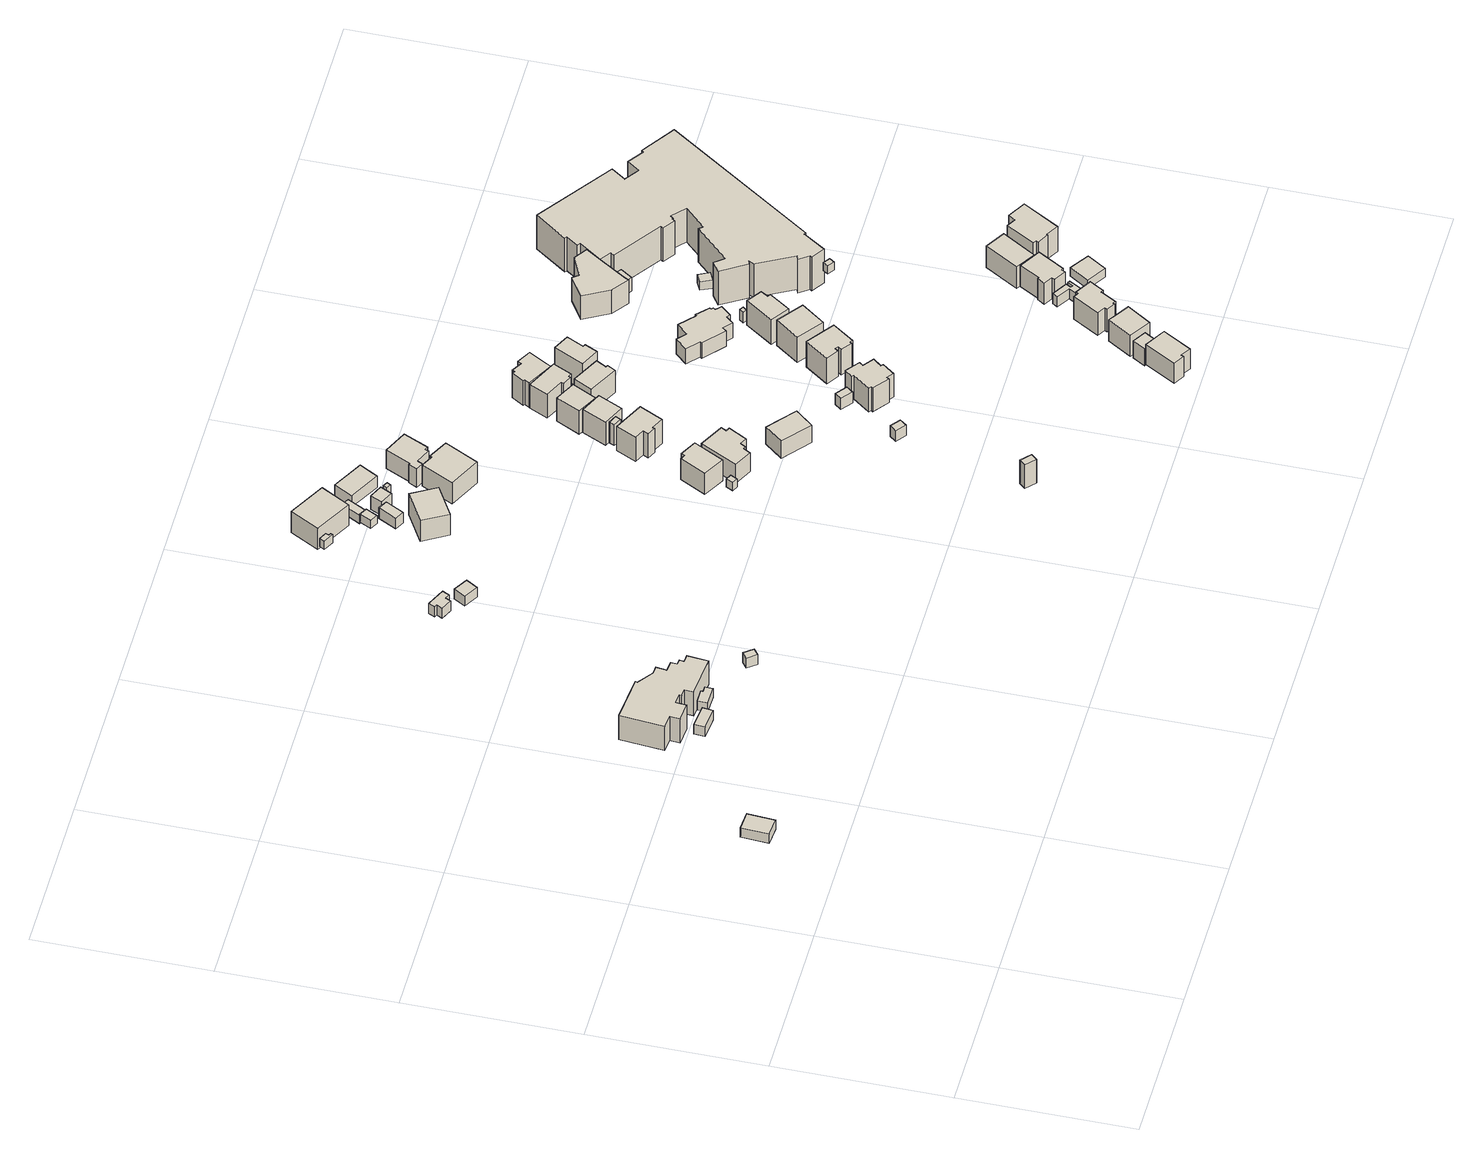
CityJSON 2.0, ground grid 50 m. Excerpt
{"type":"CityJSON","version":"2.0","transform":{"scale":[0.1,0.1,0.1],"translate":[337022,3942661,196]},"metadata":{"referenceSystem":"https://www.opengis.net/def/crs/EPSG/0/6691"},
"CityObjects":{
"building1":{"type":"Building","attributes":{"measuredHeight":17,"BuildingIDAttribute.prefecture":"14","BuildingIDAttribute.city":"14151","BuildingDetailAttribute.surveyYear":2015},"geometry":[{"type":"Solid","lod":"1","boundaries":[[[[0,1,2,3]],[[2,4,5,3]],[[1,6,4,2]],[[0,7,6,1]],[[3,5,7,0]],[[4,6,7,5]]]]}]},
"building2":{"type":"Building","attributes":{"measuredHeight":3.8,"BuildingIDAttribute.prefecture":"14","BuildingIDAttribute.city":"14151","BuildingDetailAttribute.surveyYear":2015},"geometry":[{"type":"Solid","lod":"1","boundaries":[[[[8,9,10,11]],[[10,12,13,11]],[[9,14,12,10]],[[8,15,14,9]],[[11,13,15,8]],[[12,14,15,13]]]]}]},
"building3":{"type":"Building","attributes":{"measuredHeight":3.9,"BuildingIDAttribute.prefecture":"14","BuildingIDAttribute.city":"14151","BuildingDetailAttribute.surveyYear":2015},"geometry":[{"type":"Solid","lod":"1","boundaries":[[[[16,17,18,19,20,21]],[[20,22,23,21]],[[19,24,22,20]],[[18,25,24,19]],[[17,26,25,18]],[[16,27,26,17]],[[21,23,27,16]],[[22,24,25,26,27,23]]]]}]},
"building4":{"type":"Building","attributes":{"usage":"422","measuredHeight":10.3,"storeysAboveGround":1,"BuildingIDAttribute.prefecture":"14","BuildingIDAttribute.city":"14151","BuildingDetailAttribute.totalFloorArea":180.31,"BuildingDetailAttribute.buildingFootprintArea":180.31,"BuildingDetailAttribute.buildingStructureType":"601","BuildingDetailAttribute.buildingStructureOrgType":"1","BuildingDetailAttribute.orgUsage":"138","BuildingDetailAttribute.surveyYear":2015},"geometry":[{"type":"Solid","lod":"1","boundaries":[[[[28,29,30,31,32,33,34,35,36,37,38,39,40,41,42,43,44,45,46,47,48]],[[47,49,50,48]],[[46,51,49,47]],[[45,52,51,46]],[[44,53,52,45]],[[43,54,53,44]],[[42,55,54,43]],[[41,56,55,42]],[[40,57,56,41]],[[39,58,57,40]],[[38,59,58,39]],[[37,60,59,38]],[[36,61,60,37]],[[35,62,61,36]],[[34,63,62,35]],[[33,64,63,34]],[[32,65,64,33]],[[31,66,65,32]],[[30,67,66,31]],[[29,68,67,30]],[[28,69,68,29]],[[48,50,69,28]],[[49,51,52,53,54,55,56,57,58,59,60,61,62,63,64,65,66,67,68,69,50]]]]}]},
"building5":{"type":"Building","attributes":{"measuredHeight":4.5,"BuildingIDAttribute.prefecture":"14","BuildingIDAttribute.city":"14151","BuildingDetailAttribute.surveyYear":2015},"geometry":[{"type":"Solid","lod":"1","boundaries":[[[[70,71,72,73]],[[72,74,75,73]],[[71,76,74,72]],[[70,77,76,71]],[[73,75,77,70]],[[74,76,77,75]]]]}]},
"building6":{"type":"Building","attributes":{"measuredHeight":4,"BuildingIDAttribute.prefecture":"14","BuildingIDAttribute.city":"14151","BuildingDetailAttribute.surveyYear":2015},"geometry":[{"type":"Solid","lod":"1","boundaries":[[[[78,79,80,81,82,83,84,85]],[[84,86,87,85]],[[83,88,86,84]],[[82,89,88,83]],[[81,90,89,82]],[[80,91,90,81]],[[79,92,91,80]],[[78,93,92,79]],[[85,87,93,78]],[[86,88,89,90,91,92,93,87]]]]}]},
"building7":{"type":"Building","attributes":{"measuredHeight":4.1,"BuildingIDAttribute.prefecture":"14","BuildingIDAttribute.city":"14151","BuildingDetailAttribute.surveyYear":2015},"geometry":[{"type":"Solid","lod":"1","boundaries":[[[[94,95,96,97]],[[96,98,99,97]],[[95,100,98,96]],[[94,101,100,95]],[[97,99,101,94]],[[98,100,101,99]]]]}]},
"building8":{"type":"Building","attributes":{"BuildingIDAttribute.prefecture":"14","BuildingIDAttribute.city":"14151","BuildingDetailAttribute.surveyYear":2015},"geometry":[{"type":"Solid","lod":"1","boundaries":[[[[102,103,104,105,106,107]],[[106,108,109,107]],[[105,110,108,106]],[[104,111,110,105]],[[103,112,111,104]],[[102,113,112,103]],[[107,109,113,102]],[[108,110,111,112,113,109]]]]}]},
"building9":{"type":"Building","attributes":{"measuredHeight":9.5,"BuildingIDAttribute.prefecture":"14","BuildingIDAttribute.city":"14151","BuildingDetailAttribute.surveyYear":2015},"geometry":[{"type":"Solid","lod":"1","boundaries":[[[[114,115,116,117]],[[116,118,119,117]],[[115,120,118,116]],[[114,121,120,115]],[[117,119,121,114]],[[118,120,121,119]]]]}]},
"building10":{"type":"Building","attributes":{"usage":"411","measuredHeight":8.6,"storeysAboveGround":2,"BuildingIDAttribute.prefecture":"14","BuildingIDAttribute.city":"14151","BuildingDetailAttribute.totalFloorArea":141.99,"BuildingDetailAttribute.buildingFootprintArea":71,"BuildingDetailAttribute.buildingStructureType":"601","BuildingDetailAttribute.buildingStructureOrgType":"1","BuildingDetailAttribute.orgUsage":"10","BuildingDetailAttribute.surveyYear":2015},"geometry":[{"type":"Solid","lod":"1","boundaries":[[[[122,123,124,125]],[[124,126,127,125]],[[123,128,126,124]],[[122,129,128,123]],[[125,127,129,122]],[[126,128,129,127]]]]}]},
"building11":{"type":"Building","attributes":{"BuildingIDAttribute.prefecture":"14","BuildingIDAttribute.city":"14151","BuildingDetailAttribute.surveyYear":2015},"geometry":[{"type":"Solid","lod":"1","boundaries":[[[[130,131,132,133]],[[132,134,135,133]],[[131,136,134,132]],[[130,137,136,131]],[[133,135,137,130]],[[134,136,137,135]]]]}]},
"building12":{"type":"Building","attributes":{"usage":"411","measuredHeight":8.4,"storeysAboveGround":2,"BuildingIDAttribute.prefecture":"14","BuildingIDAttribute.city":"14151","BuildingDetailAttribute.totalFloorArea":137.93,"BuildingDetailAttribute.buildingFootprintArea":68.96,"BuildingDetailAttribute.buildingStructureType":"601","BuildingDetailAttribute.buildingStructureOrgType":"1","BuildingDetailAttribute.orgUsage":"10","BuildingDetailAttribute.surveyYear":2015},"geometry":[{"type":"Solid","lod":"1","boundaries":[[[[138,139,140,141]],[[140,142,143,141]],[[139,144,142,140]],[[138,145,144,139]],[[141,143,145,138]],[[142,144,145,143]]]]}]},
"building13":{"type":"Building","attributes":{"usage":"411","measuredHeight":5,"storeysAboveGround":1,"BuildingIDAttribute.prefecture":"14","BuildingIDAttribute.city":"14151","BuildingDetailAttribute.totalFloorArea":14.31,"BuildingDetailAttribute.buildingFootprintArea":14.31,"BuildingDetailAttribute.buildingStructureType":"601","BuildingDetailAttribute.buildingStructureOrgType":"1","BuildingDetailAttribute.orgUsage":"10","BuildingDetailAttribute.surveyYear":2015},"geometry":[{"type":"Solid","lod":"1","boundaries":[[[[146,147,148,149]],[[148,150,151,149]],[[147,152,150,148]],[[146,153,152,147]],[[149,151,153,146]],[[150,152,153,151]]]]}]},
"building14":{"type":"Building","attributes":{"BuildingIDAttribute.prefecture":"14","BuildingIDAttribute.city":"14151","BuildingDetailAttribute.surveyYear":2015},"geometry":[{"type":"Solid","lod":"1","boundaries":[[[[154,155,156,157]],[[156,158,159,157]],[[155,160,158,156]],[[154,161,160,155]],[[157,159,161,154]],[[158,160,161,159]]]]}]},
"building15":{"type":"Building","attributes":{"BuildingIDAttribute.prefecture":"14","BuildingIDAttribute.city":"14151","BuildingDetailAttribute.surveyYear":2015,"BuildingLandSlideRiskAttribute.description":"1","BuildingLandSlideRiskAttribute.areaType":"1"},"geometry":[{"type":"Solid","lod":"1","boundaries":[[[[162,163,164,165]],[[164,166,167,165]],[[163,168,166,164]],[[162,169,168,163]],[[165,167,169,162]],[[166,168,169,167]]]]}]},
"building16":{"type":"Building","attributes":{"usage":"411","measuredHeight":5.1,"storeysAboveGround":1,"BuildingIDAttribute.prefecture":"14","BuildingIDAttribute.city":"14151","BuildingDetailAttribute.totalFloorArea":14.17,"BuildingDetailAttribute.buildingFootprintArea":14.17,"BuildingDetailAttribute.buildingStructureType":"601","BuildingDetailAttribute.buildingStructureOrgType":"1","BuildingDetailAttribute.orgUsage":"10","BuildingDetailAttribute.surveyYear":2015},"geometry":[{"type":"Solid","lod":"1","boundaries":[[[[170,171,172,173]],[[172,174,175,173]],[[171,176,174,172]],[[170,177,176,171]],[[173,175,177,170]],[[174,176,177,175]]]]}]},
"building17":{"type":"Building","attributes":{"usage":"411","measuredHeight":8.4,"storeysAboveGround":2,"BuildingIDAttribute.prefecture":"14","BuildingIDAttribute.city":"14151","BuildingDetailAttribute.totalFloorArea":106.47,"BuildingDetailAttribute.buildingFootprintArea":53.23,"BuildingDetailAttribute.buildingStructureType":"601","BuildingDetailAttribute.buildingStructureOrgType":"1","BuildingDetailAttribute.orgUsage":"10","BuildingDetailAttribute.surveyYear":2015,"BuildingLandSlideRiskAttribute.description":"1","BuildingLandSlideRiskAttribute.areaType":"1"},"geometry":[{"type":"Solid","lod":"1","boundaries":[[[[178,179,180,181,182,183]],[[182,184,185,183]],[[181,186,184,182]],[[180,187,186,181]],[[179,188,187,180]],[[178,189,188,179]],[[183,185,189,178]],[[184,186,187,188,189,185]]]]}]},
"building18":{"type":"Building","attributes":{"measuredHeight":5.9,"BuildingIDAttribute.prefecture":"14","BuildingIDAttribute.city":"14151","BuildingDetailAttribute.surveyYear":2015},"geometry":[{"type":"Solid","lod":"1","boundaries":[[[[190,191,192,193]],[[192,194,195,193]],[[191,196,194,192]],[[190,197,196,191]],[[193,195,197,190]],[[194,196,197,195]]]]}]},
"building19":{"type":"Building","attributes":{"usage":"411","measuredHeight":7.8,"storeysAboveGround":2,"BuildingIDAttribute.prefecture":"14","BuildingIDAttribute.city":"14151","BuildingDetailAttribute.totalFloorArea":154.33,"BuildingDetailAttribute.buildingFootprintArea":77.16,"BuildingDetailAttribute.buildingStructureType":"601","BuildingDetailAttribute.buildingStructureOrgType":"1","BuildingDetailAttribute.orgUsage":"10","BuildingDetailAttribute.surveyYear":2015,"BuildingLandSlideRiskAttribute.description":"1","BuildingLandSlideRiskAttribute.areaType":"1"},"geometry":[{"type":"Solid","lod":"1","boundaries":[[[[198,199,200,201,202,203,204,205,206,207]],[[206,208,209,207]],[[205,210,208,206]],[[204,211,210,205]],[[203,212,211,204]],[[202,213,212,203]],[[201,214,213,202]],[[200,215,214,201]],[[199,216,215,200]],[[198,217,216,199]],[[207,209,217,198]],[[208,210,211,212,213,214,215,216,217,209]]]]}]},
"building20":{"type":"Building","attributes":{"usage":"411","measuredHeight":6.8,"storeysAboveGround":1,"BuildingIDAttribute.prefecture":"14","BuildingIDAttribute.city":"14151","BuildingDetailAttribute.totalFloorArea":54.17,"BuildingDetailAttribute.buildingFootprintArea":54.17,"BuildingDetailAttribute.buildingStructureType":"601","BuildingDetailAttribute.buildingStructureOrgType":"1","BuildingDetailAttribute.orgUsage":"10","BuildingDetailAttribute.surveyYear":2015},"geometry":[{"type":"Solid","lod":"1","boundaries":[[[[218,219,220,221]],[[220,222,223,221]],[[219,224,222,220]],[[218,225,224,219]],[[221,223,225,218]],[[222,224,225,223]]]]}]},
"building21":{"type":"Building","attributes":{"usage":"411","measuredHeight":9.2,"storeysAboveGround":2,"BuildingIDAttribute.prefecture":"14","BuildingIDAttribute.city":"14151","BuildingDetailAttribute.totalFloorArea":178.66,"BuildingDetailAttribute.buildingFootprintArea":89.33,"BuildingDetailAttribute.buildingStructureType":"601","BuildingDetailAttribute.buildingStructureOrgType":"1","BuildingDetailAttribute.orgUsage":"10","BuildingDetailAttribute.surveyYear":2015},"geometry":[{"type":"Solid","lod":"1","boundaries":[[[[226,227,228,229,230,231]],[[230,232,233,231]],[[229,234,232,230]],[[228,235,234,229]],[[227,236,235,228]],[[226,237,236,227]],[[231,233,237,226]],[[232,234,235,236,237,233]]]]}]},
"building22":{"type":"Building","attributes":{"measuredHeight":4.1,"BuildingIDAttribute.prefecture":"14","BuildingIDAttribute.city":"14151","BuildingDetailAttribute.surveyYear":2015},"geometry":[{"type":"Solid","lod":"1","boundaries":[[[[238,239,240,241]],[[240,242,243,241]],[[239,244,242,240]],[[238,245,244,239]],[[241,243,245,238]],[[242,244,245,243]]]]}]},
"building23":{"type":"Building","attributes":{"usage":"411","measuredHeight":7.8,"storeysAboveGround":2,"BuildingIDAttribute.prefecture":"14","BuildingIDAttribute.city":"14151","BuildingDetailAttribute.totalFloorArea":113.52,"BuildingDetailAttribute.buildingFootprintArea":56.76,"BuildingDetailAttribute.buildingStructureType":"601","BuildingDetailAttribute.buildingStructureOrgType":"1","BuildingDetailAttribute.orgUsage":"10","BuildingDetailAttribute.surveyYear":2015},"geometry":[{"type":"Solid","lod":"1","boundaries":[[[[246,247,248,249]],[[248,250,251,249]],[[247,252,250,248]],[[246,253,252,247]],[[249,251,253,246]],[[250,252,253,251]]]]}]},
"building24":{"type":"Building","attributes":{"usage":"411","measuredHeight":7.2,"storeysAboveGround":1,"BuildingIDAttribute.prefecture":"14","BuildingIDAttribute.city":"14151","BuildingDetailAttribute.totalFloorArea":64.97,"BuildingDetailAttribute.buildingFootprintArea":64.97,"BuildingDetailAttribute.buildingStructureType":"601","BuildingDetailAttribute.buildingStructureOrgType":"1","BuildingDetailAttribute.orgUsage":"10","BuildingDetailAttribute.surveyYear":2015},"geometry":[{"type":"Solid","lod":"1","boundaries":[[[[254,255,256,257,258,259,260,261,262,263]],[[262,264,265,263]],[[261,266,264,262]],[[260,267,266,261]],[[259,268,267,260]],[[258,269,268,259]],[[257,270,269,258]],[[256,271,270,257]],[[255,272,271,256]],[[254,273,272,255]],[[263,265,273,254]],[[264,266,267,268,269,270,271,272,273,265]]]]}]},
"building25":{"type":"Building","attributes":{"usage":"411","measuredHeight":9.8,"storeysAboveGround":2,"BuildingIDAttribute.prefecture":"14","BuildingIDAttribute.city":"14151","BuildingDetailAttribute.totalFloorArea":115.24,"BuildingDetailAttribute.buildingFootprintArea":57.62,"BuildingDetailAttribute.buildingStructureType":"601","BuildingDetailAttribute.buildingStructureOrgType":"1","BuildingDetailAttribute.orgUsage":"10","BuildingDetailAttribute.surveyYear":2015},"geometry":[{"type":"Solid","lod":"1","boundaries":[[[[274,275,276,277,278,279,280,281]],[[280,282,283,281]],[[279,284,282,280]],[[278,285,284,279]],[[277,286,285,278]],[[276,287,286,277]],[[275,288,287,276]],[[274,289,288,275]],[[281,283,289,274]],[[282,284,285,286,287,288,289,283]]]]}]},
"building26":{"type":"Building","attributes":{"measuredHeight":8,"BuildingIDAttribute.prefecture":"14","BuildingIDAttribute.city":"14151","BuildingDetailAttribute.surveyYear":2015},"geometry":[{"type":"Solid","lod":"1","boundaries":[[[[290,291,292,293]],[[292,294,295,293]],[[291,296,294,292]],[[290,297,296,291]],[[293,295,297,290]],[[294,296,297,295]]]]}]},
"building27":{"type":"Building","attributes":{"usage":"411","measuredHeight":9.2,"storeysAboveGround":2,"BuildingIDAttribute.prefecture":"14","BuildingIDAttribute.city":"14151","BuildingDetailAttribute.totalFloorArea":87.45,"BuildingDetailAttribute.buildingFootprintArea":43.73,"BuildingDetailAttribute.buildingStructureType":"601","BuildingDetailAttribute.buildingStructureOrgType":"1","BuildingDetailAttribute.orgUsage":"10","BuildingDetailAttribute.surveyYear":2015},"geometry":[{"type":"Solid","lod":"1","boundaries":[[[[298,299,300,301]],[[300,302,303,301]],[[299,304,302,300]],[[298,305,304,299]],[[301,303,305,298]],[[302,304,305,303]]]]}]},
"building28":{"type":"Building","attributes":{"measuredHeight":4.3,"BuildingIDAttribute.prefecture":"14","BuildingIDAttribute.city":"14151","BuildingDetailAttribute.surveyYear":2015},"geometry":[{"type":"Solid","lod":"1","boundaries":[[[[306,307,308,309]],[[308,310,311,309]],[[307,312,310,308]],[[306,313,312,307]],[[309,311,313,306]],[[310,312,313,311]]]]}]},
"building29":{"type":"Building","attributes":{"measuredHeight":4.8,"BuildingIDAttribute.prefecture":"14","BuildingIDAttribute.city":"14151","BuildingDetailAttribute.surveyYear":2015},"geometry":[{"type":"Solid","lod":"1","boundaries":[[[[314,315,316,317]],[[316,318,319,317]],[[315,320,318,316]],[[314,321,320,315]],[[317,319,321,314]],[[318,320,321,319]]]]}]},
"building30":{"type":"Building","attributes":{"usage":"411","measuredHeight":9.2,"storeysAboveGround":2,"BuildingIDAttribute.prefecture":"14","BuildingIDAttribute.city":"14151","BuildingDetailAttribute.totalFloorArea":83.25,"BuildingDetailAttribute.buildingFootprintArea":41.62,"BuildingDetailAttribute.buildingStructureType":"601","BuildingDetailAttribute.buildingStructureOrgType":"1","BuildingDetailAttribute.orgUsage":"10","BuildingDetailAttribute.surveyYear":2015},"geometry":[{"type":"Solid","lod":"1","boundaries":[[[[322,323,324,325]],[[324,326,327,325]],[[323,328,326,324]],[[322,329,328,323]],[[325,327,329,322]],[[326,328,329,327]]]]}]},
"building31":{"type":"Building","attributes":{"usage":"411","measuredHeight":9.7,"storeysAboveGround":2,"BuildingIDAttribute.prefecture":"14","BuildingIDAttribute.city":"14151","BuildingDetailAttribute.totalFloorArea":121.13,"BuildingDetailAttribute.buildingFootprintArea":60.56,"BuildingDetailAttribute.buildingStructureType":"601","BuildingDetailAttribute.buildingStructureOrgType":"1","BuildingDetailAttribute.orgUsage":"10","BuildingDetailAttribute.surveyYear":2015},"geometry":[{"type":"Solid","lod":"1","boundaries":[[[[330,331,332,333,334,335,336,337,338,339,340,341,342,343]],[[342,344,345,343]],[[341,346,344,342]],[[340,347,346,341]],[[339,348,347,340]],[[338,349,348,339]],[[337,350,349,338]],[[336,351,350,337]],[[335,352,351,336]],[[334,353,352,335]],[[333,354,353,334]],[[332,355,354,333]],[[331,356,355,332]],[[330,357,356,331]],[[343,345,357,330]],[[344,346,347,348,349,350,351,352,353,354,355,356,357,345]]]]}]},
"building32":{"type":"Building","attributes":{"usage":"411","measuredHeight":9,"storeysAboveGround":2,"BuildingIDAttribute.prefecture":"14","BuildingIDAttribute.city":"14151","BuildingDetailAttribute.totalFloorArea":111.44,"BuildingDetailAttribute.buildingFootprintArea":55.72,"BuildingDetailAttribute.buildingStructureType":"601","BuildingDetailAttribute.buildingStructureOrgType":"1","BuildingDetailAttribute.orgUsage":"10","BuildingDetailAttribute.surveyYear":2015},"geometry":[{"type":"Solid","lod":"1","boundaries":[[[[358,359,360,361,362,363]],[[362,364,365,363]],[[361,366,364,362]],[[360,367,366,361]],[[359,368,367,360]],[[358,369,368,359]],[[363,365,369,358]],[[364,366,367,368,369,365]]]]}]},
"building33":{"type":"Building","attributes":{"usage":"411","measuredHeight":8.8,"storeysAboveGround":2,"BuildingIDAttribute.prefecture":"14","BuildingIDAttribute.city":"14151","BuildingDetailAttribute.totalFloorArea":90.92,"BuildingDetailAttribute.buildingFootprintArea":45.46,"BuildingDetailAttribute.buildingStructureType":"601","BuildingDetailAttribute.buildingStructureOrgType":"1","BuildingDetailAttribute.orgUsage":"10","BuildingDetailAttribute.surveyYear":2015},"geometry":[{"type":"Solid","lod":"1","boundaries":[[[[370,371,372,373,374,375]],[[374,376,377,375]],[[373,378,376,374]],[[372,379,378,373]],[[371,380,379,372]],[[370,381,380,371]],[[375,377,381,370]],[[376,378,379,380,381,377]]]]}]},
"building34":{"type":"Building","attributes":{"usage":"411","measuredHeight":9.4,"storeysAboveGround":2,"BuildingIDAttribute.prefecture":"14","BuildingIDAttribute.city":"14151","BuildingDetailAttribute.totalFloorArea":99.49,"BuildingDetailAttribute.buildingFootprintArea":49.74,"BuildingDetailAttribute.buildingStructureType":"601","BuildingDetailAttribute.buildingStructureOrgType":"1","BuildingDetailAttribute.orgUsage":"10","BuildingDetailAttribute.surveyYear":2015},"geometry":[{"type":"Solid","lod":"1","boundaries":[[[[382,383,384,385,386,387,388,389]],[[388,390,391,389]],[[387,392,390,388]],[[386,393,392,387]],[[385,394,393,386]],[[384,395,394,385]],[[383,396,395,384]],[[382,397,396,383]],[[389,391,397,382]],[[390,392,393,394,395,396,397,391]]]]}]},
"building35":{"type":"Building","attributes":{"usage":"411","measuredHeight":7.5,"storeysAboveGround":2,"BuildingIDAttribute.prefecture":"14","BuildingIDAttribute.city":"14151","BuildingDetailAttribute.totalFloorArea":31.16,"BuildingDetailAttribute.buildingFootprintArea":15.58,"BuildingDetailAttribute.buildingStructureType":"601","BuildingDetailAttribute.buildingStructureOrgType":"1","BuildingDetailAttribute.orgUsage":"10","BuildingDetailAttribute.surveyYear":2015},"geometry":[{"type":"Solid","lod":"1","boundaries":[[[[398,399,400,401]],[[400,402,403,401]],[[399,404,402,400]],[[398,405,404,399]],[[401,403,405,398]],[[402,404,405,403]]]]}]},
"building36":{"type":"Building","attributes":{"usage":"411","measuredHeight":9.7,"storeysAboveGround":2,"BuildingIDAttribute.prefecture":"14","BuildingIDAttribute.city":"14151","BuildingDetailAttribute.totalFloorArea":100.85,"BuildingDetailAttribute.buildingFootprintArea":50.42,"BuildingDetailAttribute.buildingStructureType":"601","BuildingDetailAttribute.buildingStructureOrgType":"1","BuildingDetailAttribute.orgUsage":"10","BuildingDetailAttribute.surveyYear":2015},"geometry":[{"type":"Solid","lod":"1","boundaries":[[[[406,407,408,409,410,411,412,413,414,415]],[[414,416,417,415]],[[413,418,416,414]],[[412,419,418,413]],[[411,420,419,412]],[[410,421,420,411]],[[409,422,421,410]],[[408,423,422,409]],[[407,424,423,408]],[[406,425,424,407]],[[415,417,425,406]],[[416,418,419,420,421,422,423,424,425,417]]]]}]},
"building37":{"type":"Building","attributes":{"usage":"411","measuredHeight":10.2,"storeysAboveGround":2,"BuildingIDAttribute.prefecture":"14","BuildingIDAttribute.city":"14151","BuildingDetailAttribute.totalFloorArea":125.69,"BuildingDetailAttribute.buildingFootprintArea":62.84,"BuildingDetailAttribute.buildingStructureType":"601","BuildingDetailAttribute.buildingStructureOrgType":"1","BuildingDetailAttribute.orgUsage":"10","BuildingDetailAttribute.surveyYear":2015},"geometry":[{"type":"Solid","lod":"1","boundaries":[[[[426,427,428,429,430,431,432,433,434,435]],[[434,436,437,435]],[[433,438,436,434]],[[432,439,438,433]],[[431,440,439,432]],[[430,441,440,431]],[[429,442,441,430]],[[428,443,442,429]],[[427,444,443,428]],[[426,445,444,427]],[[435,437,445,426]],[[436,438,439,440,441,442,443,444,445,437]]]]}]},
"building38":{"type":"Building","attributes":{"usage":"411","measuredHeight":8.9,"storeysAboveGround":2,"BuildingIDAttribute.prefecture":"14","BuildingIDAttribute.city":"14151","BuildingDetailAttribute.totalFloorArea":94.79,"BuildingDetailAttribute.buildingFootprintArea":47.39,"BuildingDetailAttribute.buildingStructureType":"601","BuildingDetailAttribute.buildingStructureOrgType":"1","BuildingDetailAttribute.orgUsage":"10","BuildingDetailAttribute.surveyYear":2015},"geometry":[{"type":"Solid","lod":"1","boundaries":[[[[446,447,448,449]],[[448,450,451,449]],[[447,452,450,448]],[[446,453,452,447]],[[449,451,453,446]],[[450,452,453,451]]]]}]},
"building39":{"type":"Building","attributes":{"usage":"411","measuredHeight":10.2,"storeysAboveGround":2,"BuildingIDAttribute.prefecture":"14","BuildingIDAttribute.city":"14151","BuildingDetailAttribute.totalFloorArea":88.69,"BuildingDetailAttribute.buildingFootprintArea":44.34,"BuildingDetailAttribute.buildingStructureType":"601","BuildingDetailAttribute.buildingStructureOrgType":"1","BuildingDetailAttribute.orgUsage":"10","BuildingDetailAttribute.surveyYear":2015},"geometry":[{"type":"Solid","lod":"1","boundaries":[[[[454,455,456,457,458,459]],[[458,460,461,459]],[[457,462,460,458]],[[456,463,462,457]],[[455,464,463,456]],[[454,465,464,455]],[[459,461,465,454]],[[460,462,463,464,465,461]]]]}]},
"building40":{"type":"Building","attributes":{"usage":"411","measuredHeight":10.1,"storeysAboveGround":2,"BuildingIDAttribute.prefecture":"14","BuildingIDAttribute.city":"14151","BuildingDetailAttribute.totalFloorArea":123.29,"BuildingDetailAttribute.buildingFootprintArea":61.65,"BuildingDetailAttribute.buildingStructureType":"601","BuildingDetailAttribute.buildingStructureOrgType":"1","BuildingDetailAttribute.orgUsage":"10","BuildingDetailAttribute.surveyYear":2015},"geometry":[{"type":"Solid","lod":"1","boundaries":[[[[466,467,468,469]],[[468,470,471,469]],[[467,472,470,468]],[[466,473,472,467]],[[469,471,473,466]],[[470,472,473,471]]]]}]},
"building41":{"type":"Building","attributes":{"usage":"411","measuredHeight":9.1,"storeysAboveGround":2,"BuildingIDAttribute.prefecture":"14","BuildingIDAttribute.city":"14151","BuildingDetailAttribute.totalFloorArea":107.07,"BuildingDetailAttribute.buildingFootprintArea":53.53,"BuildingDetailAttribute.buildingStructureType":"601","BuildingDetailAttribute.buildingStructureOrgType":"1","BuildingDetailAttribute.orgUsage":"10","BuildingDetailAttribute.surveyYear":2015},"geometry":[{"type":"Solid","lod":"1","boundaries":[[[[474,475,476,477,478,479,480,481,482,483,484,485]],[[484,486,487,485]],[[483,488,486,484]],[[482,489,488,483]],[[481,490,489,482]],[[480,491,490,481]],[[479,492,491,480]],[[478,493,492,479]],[[477,494,493,478]],[[476,495,494,477]],[[475,496,495,476]],[[474,497,496,475]],[[485,487,497,474]],[[486,488,489,490,491,492,493,494,495,496,497,487]]]]}]},
"building42":{"type":"Building","attributes":{"usage":"411","measuredHeight":6,"storeysAboveGround":1,"BuildingIDAttribute.prefecture":"14","BuildingIDAttribute.city":"14151","BuildingDetailAttribute.totalFloorArea":114.81,"BuildingDetailAttribute.buildingFootprintArea":114.81,"BuildingDetailAttribute.buildingStructureType":"601","BuildingDetailAttribute.buildingStructureOrgType":"1","BuildingDetailAttribute.orgUsage":"10","BuildingDetailAttribute.surveyYear":2015},"geometry":[{"type":"Solid","lod":"1","boundaries":[[[[498,499,500,501,502,503,504,505,506,507,508,509,510,511,512,513,514,515]],[[514,516,517,515]],[[513,518,516,514]],[[512,519,518,513]],[[511,520,519,512]],[[510,521,520,511]],[[509,522,521,510]],[[508,523,522,509]],[[507,524,523,508]],[[506,525,524,507]],[[505,526,525,506]],[[504,527,526,505]],[[503,528,527,504]],[[502,529,528,503]],[[501,530,529,502]],[[500,531,530,501]],[[499,532,531,500]],[[498,533,532,499]],[[515,517,533,498]],[[516,518,519,520,521,522,523,524,525,526,527,528,529,530,531,532,533,517]]]]}]},
"building43":{"type":"Building","attributes":{"usage":"411","measuredHeight":9.6,"storeysAboveGround":2,"BuildingIDAttribute.prefecture":"14","BuildingIDAttribute.city":"14151","BuildingDetailAttribute.totalFloorArea":93.94,"BuildingDetailAttribute.buildingFootprintArea":46.97,"BuildingDetailAttribute.buildingStructureType":"601","BuildingDetailAttribute.buildingStructureOrgType":"1","BuildingDetailAttribute.orgUsage":"10","BuildingDetailAttribute.surveyYear":2015},"geometry":[{"type":"Solid","lod":"1","boundaries":[[[[534,535,536,537,538,539]],[[538,540,541,539]],[[537,542,540,538]],[[536,543,542,537]],[[535,544,543,536]],[[534,545,544,535]],[[539,541,545,534]],[[540,542,543,544,545,541]]]]}]},
"building44":{"type":"Building","attributes":{"measuredHeight":4.6,"BuildingIDAttribute.prefecture":"14","BuildingIDAttribute.city":"14151","BuildingDetailAttribute.surveyYear":2015},"geometry":[{"type":"Solid","lod":"1","boundaries":[[[[546,547,548,549]],[[548,550,551,549]],[[547,552,550,548]],[[546,553,552,547]],[[549,551,553,546]],[[550,552,553,551]]]]}]},
"building45":{"type":"Building","attributes":{"measuredHeight":4,"BuildingIDAttribute.prefecture":"14","BuildingIDAttribute.city":"14151","BuildingDetailAttribute.surveyYear":2015},"geometry":[{"type":"Solid","lod":"1","boundaries":[[[[554,555,556,557,558,559,560,561,562,563]],[[562,564,565,563]],[[561,566,564,562]],[[560,567,566,561]],[[559,568,567,560]],[[558,569,568,559]],[[557,570,569,558]],[[556,571,570,557]],[[555,572,571,556]],[[554,573,572,555]],[[563,565,573,554]],[[564,566,567,568,569,570,571,572,573,565]]]]}]},
"building46":{"type":"Building","attributes":{"measuredHeight":4.1,"BuildingIDAttribute.prefecture":"14","BuildingIDAttribute.city":"14151","BuildingDetailAttribute.surveyYear":2015},"geometry":[{"type":"Solid","lod":"1","boundaries":[[[[574,575,576,577]],[[576,578,579,577]],[[575,580,578,576]],[[574,581,580,575]],[[577,579,581,574]],[[578,580,581,579]]]]}]},
"building47":{"type":"Building","attributes":{"usage":"411","measuredHeight":9,"storeysAboveGround":2,"BuildingIDAttribute.prefecture":"14","BuildingIDAttribute.city":"14151","BuildingDetailAttribute.totalFloorArea":112.55,"BuildingDetailAttribute.buildingFootprintArea":56.27,"BuildingDetailAttribute.buildingStructureType":"601","BuildingDetailAttribute.buildingStructureOrgType":"1","BuildingDetailAttribute.orgUsage":"10","BuildingDetailAttribute.surveyYear":2015},"geometry":[{"type":"Solid","lod":"1","boundaries":[[[[582,583,584,585,586,587,588,589,590,591]],[[590,592,593,591]],[[589,594,592,590]],[[588,595,594,589]],[[587,596,595,588]],[[586,597,596,587]],[[585,598,597,586]],[[584,599,598,585]],[[583,600,599,584]],[[582,601,600,583]],[[591,593,601,582]],[[592,594,595,596,597,598,599,600,601,593]]]]}]},
"building48":{"type":"Building","attributes":{"usage":"411","measuredHeight":3.4,"storeysAboveGround":2,"BuildingIDAttribute.prefecture":"14","BuildingIDAttribute.city":"14151","BuildingDetailAttribute.totalFloorArea":69.62,"BuildingDetailAttribute.buildingFootprintArea":34.81,"BuildingDetailAttribute.buildingStructureType":"601","BuildingDetailAttribute.buildingStructureOrgType":"1","BuildingDetailAttribute.orgUsage":"10","BuildingDetailAttribute.surveyYear":2015},"geometry":[{"type":"Solid","lod":"1","boundaries":[[[[602,603,604,605]],[[604,606,607,605]],[[603,608,606,604]],[[602,609,608,603]],[[605,607,609,602]],[[606,608,609,607]]]]}]},
"building49":{"type":"Building","attributes":{"usage":"411","measuredHeight":8.8,"storeysAboveGround":2,"BuildingIDAttribute.prefecture":"14","BuildingIDAttribute.city":"14151","BuildingDetailAttribute.totalFloorArea":188.99,"BuildingDetailAttribute.buildingFootprintArea":94.49,"BuildingDetailAttribute.buildingStructureType":"601","BuildingDetailAttribute.buildingStructureOrgType":"1","BuildingDetailAttribute.orgUsage":"10","BuildingDetailAttribute.surveyYear":2015},"geometry":[{"type":"Solid","lod":"1","boundaries":[[[[610,611,612,613]],[[612,614,615,613]],[[611,616,614,612]],[[610,617,616,611]],[[613,615,617,610]],[[614,616,617,615]]]]}]},
"building50":{"type":"Building","attributes":{"usage":"401","measuredHeight":10.4,"storeysAboveGround":1,"BuildingIDAttribute.prefecture":"14","BuildingIDAttribute.city":"14151","BuildingDetailAttribute.totalFloorArea":128.82,"BuildingDetailAttribute.buildingFootprintArea":128.82,"BuildingDetailAttribute.buildingStructureType":"610","BuildingDetailAttribute.buildingStructureOrgType":"2","BuildingDetailAttribute.orgUsage":"61","BuildingDetailAttribute.surveyYear":2015,"BuildingLandSlideRiskAttribute.description":"1","BuildingLandSlideRiskAttribute.areaType":"1"},"geometry":[{"type":"Solid","lod":"1","boundaries":[[[[618,619,620,621,622,623,624,625,626]],[[625,627,628,626]],[[624,629,627,625]],[[623,630,629,624]],[[622,631,630,623]],[[621,632,631,622]],[[620,633,632,621]],[[619,634,633,620]],[[618,635,634,619]],[[626,628,635,618]],[[627,629,630,631,632,633,634,635,628]]]]}]},
"building51":{"type":"Building","attributes":{"measuredHeight":5.1,"BuildingIDAttribute.prefecture":"14","BuildingIDAttribute.city":"14151","BuildingDetailAttribute.surveyYear":2015},"geometry":[{"type":"Solid","lod":"1","boundaries":[[[[636,637,638,639]],[[638,640,641,639]],[[637,642,640,638]],[[636,643,642,637]],[[639,641,643,636]],[[640,642,643,641]]]]}]},
"building52":{"type":"Building","attributes":{"BuildingIDAttribute.prefecture":"14","BuildingIDAttribute.city":"14151","BuildingDetailAttribute.surveyYear":2015},"geometry":[{"type":"Solid","lod":"1","boundaries":[[[[644,645,646,647]],[[646,648,649,647]],[[645,650,648,646]],[[644,651,650,645]],[[647,649,651,644]],[[648,650,651,649]]]]}]},
"building53":{"type":"Building","attributes":{"BuildingIDAttribute.prefecture":"14","BuildingIDAttribute.city":"14151","BuildingDetailAttribute.surveyYear":2015},"geometry":[{"type":"Solid","lod":"1","boundaries":[[[[652,653,654,655]],[[654,656,657,655]],[[653,658,656,654]],[[652,659,658,653]],[[655,657,659,652]],[[656,658,659,657]]]]}]},
"building54":{"type":"Building","attributes":{"usage":"411","measuredHeight":10.2,"storeysAboveGround":2,"BuildingIDAttribute.prefecture":"14","BuildingIDAttribute.city":"14151","BuildingDetailAttribute.totalFloorArea":168.61,"BuildingDetailAttribute.buildingFootprintArea":84.31,"BuildingDetailAttribute.buildingStructureType":"601","BuildingDetailAttribute.buildingStructureOrgType":"1","BuildingDetailAttribute.orgUsage":"10","BuildingDetailAttribute.surveyYear":2015},"geometry":[{"type":"Solid","lod":"1","boundaries":[[[[660,661,662,663,664,665,666,667,668,669]],[[668,670,671,669]],[[667,672,670,668]],[[666,673,672,667]],[[665,674,673,666]],[[664,675,674,665]],[[663,676,675,664]],[[662,677,676,663]],[[661,678,677,662]],[[660,679,678,661]],[[669,671,679,660]],[[670,672,673,674,675,676,677,678,679,671]]]]}]},
"building55":{"type":"Building","attributes":{"usage":"401","measuredHeight":15.9,"storeysAboveGround":1,"BuildingIDAttribute.prefecture":"14","BuildingIDAttribute.city":"14151","BuildingDetailAttribute.totalFloorArea":1495.18,"BuildingDetailAttribute.buildingFootprintArea":1495.18,"BuildingDetailAttribute.buildingStructureType":"610","BuildingDetailAttribute.buildingStructureOrgType":"2","BuildingDetailAttribute.orgUsage":"61","BuildingDetailAttribute.surveyYear":2015,"BuildingLandSlideRiskAttribute.description":"1","BuildingLandSlideRiskAttribute.areaType":"1"},"geometry":[{"type":"Solid","lod":"1","boundaries":[[[[680,681,682,683,684,685,686,687,688,689,690,691,692,693,694,695,696,697,698,699,700,701,702,703,704,705,706,707,708,709,710,711,712,713,714,715,716]],[[715,717,718,716]],[[714,719,717,715]],[[713,720,719,714]],[[712,721,720,713]],[[711,722,721,712]],[[710,723,722,711]],[[709,724,723,710]],[[708,725,724,709]],[[707,726,725,708]],[[706,727,726,707]],[[705,728,727,706]],[[704,729,728,705]],[[703,730,729,704]],[[702,731,730,703]],[[701,732,731,702]],[[700,733,732,701]],[[699,734,733,700]],[[698,735,734,699]],[[697,736,735,698]],[[696,737,736,697]],[[695,738,737,696]],[[694,739,738,695]],[[693,740,739,694]],[[692,741,740,693]],[[691,742,741,692]],[[690,743,742,691]],[[689,744,743,690]],[[688,745,744,689]],[[687,746,745,688]],[[686,747,746,687]],[[685,748,747,686]],[[684,749,748,685]],[[683,750,749,684]],[[682,751,750,683]],[[681,752,751,682]],[[680,753,752,681]],[[716,718,753,680]],[[717,719,720,721,722,723,724,725,726,727,728,729,730,731,732,733,734,735,736,737,738,739,740,741,742,743,744,745,746,747,748,749,750,751,752,753,718]]]]}]}
},
"vertices":[
[62,619,313],[7,623,313],[12,702,313],[67,699,313],[12,702,347],[67,699,347],[7,623,347],[62,619,347],
[388,888,279],[391,920,279],[457,914,279],[454,883,279],[457,914,314],[454,883,314],[391,920,314],[388,888,314],
[523,934,275],[523,927,275],[540,927,275],[539,904,275],[484,905,275],[484,934,275],[484,905,308],[484,934,308],[539,904,308],[540,927,308],[523,927,308],[523,934,308],
[542,1067,237],[564,1065,237],[561,1034,237],[591,1031,237],[590,1013,237],[605,1012,237],[603,998,237],[625,996,237],[620,936,237],[498,946,237],[500,972,237],[477,974,237],[477,980,237],[449,983,237],[446,952,237],[391,957,237],[393,986,237],[354,990,237],[365,1117,237],[500,1105,237],[499,1098,237],[500,1105,325],[499,1098,325],[365,1117,325],[354,990,325],[393,986,325],[391,957,325],[446,952,325],[449,983,325],[477,980,325],[477,974,325],[500,972,325],[498,946,325],[620,936,325],[625,996,325],[603,998,325],[605,1012,325],[590,1013,325],[591,1031,325],[561,1034,325],[564,1065,325],[542,1067,325],
[685,850,256],[703,864,256],[723,838,256],[705,824,256],[723,838,292],[705,824,292],[703,864,292],[685,850,292],
[851,1711,142],[841,1690,142],[828,1697,142],[821,1682,142],[789,1697,142],[797,1713,142],[789,1717,142],[798,1736,142],[789,1717,179],[798,1736,179],[797,1713,179],[789,1697,179],[821,1682,179],[828,1697,179],[841,1690,179],[851,1711,179],
[909,1660,140],[889,1627,140],[849,1651,140],[869,1684,140],[849,1651,176],[869,1684,176],[889,1627,176],[909,1660,176],
[1037,2064,96],[1043,2060,96],[1040,2054,96],[1010,2069,96],[1018,2084,96],[1041,2073,96],[1018,2084,126],[1041,2073,126],[1010,2069,126],[1040,2054,126],[1043,2060,126],[1037,2064,126],
[1546,306,219],[1561,323,219],[1589,298,219],[1573,281,219],[1589,298,305],[1573,281,305],[1561,323,305],[1546,306,305],
[1128,1758,109],[1086,1829,109],[1177,1882,109],[1219,1811,109],[1177,1882,186],[1219,1811,186],[1086,1829,186],[1128,1758,186],
[1135,1957,98],[1113,1969,98],[1130,2002,98],[1152,1990,98],[1130,2002,128],[1152,1990,128],[1113,1969,128],[1135,1957,128],
[1127,2031,81],[1021,2090,81],[1067,2173,81],[1173,2115,81],[1067,2173,158],[1173,2115,158],[1021,2090,158],[1127,2031,158],
[1154,1891,98],[1128,1905,98],[1156,1957,98],[1182,1943,98],[1156,1957,137],[1182,1943,137],[1128,1905,137],[1154,1891,137],
[1152,1990,92],[1130,2002,92],[1160,2058,92],[1182,2047,92],[1160,2058,122],[1182,2047,122],[1130,2002,122],[1152,1990,122],
[1440,1087,144],[1456,1079,144],[1446,1059,144],[1430,1067,144],[1446,1059,174],[1430,1067,174],[1456,1079,174],[1440,1087,174],
[1208,1935,94],[1171,1953,94],[1187,1987,94],[1225,1969,94],[1187,1987,144],[1225,1969,144],[1171,1953,144],[1208,1935,144],
[1452,1203,144],[1457,1213,144],[1505,1188,144],[1460,1102,144],[1399,1135,144],[1439,1210,144],[1399,1135,221],[1439,1210,221],[1460,1102,221],[1505,1188,221],[1457,1213,221],[1452,1203,221],
[1241,1946,94],[1228,1953,94],[1234,1964,94],[1247,1957,94],[1234,1964,142],[1247,1957,142],[1228,1953,142],[1241,1946,142],
[1516,1173,142],[1586,1136,142],[1578,1121,142],[1589,1115,142],[1560,1062,142],[1540,1073,142],[1531,1057,142],[1524,1061,142],[1512,1040,142],[1461,1067,142],[1512,1040,211],[1461,1067,211],[1524,1061,211],[1531,1057,211],[1540,1073,211],[1560,1062,211],[1589,1115,211],[1578,1121,211],[1586,1136,211],[1516,1173,211],
[1284,1993,80],[1197,2041,80],[1226,2094,80],[1314,2046,80],[1226,2094,122],[1314,2046,122],[1197,2041,122],[1284,1993,122],
[1261,1785,90],[1308,1877,90],[1342,1859,90],[1345,1865,90],[1402,1836,90],[1352,1739,90],[1402,1836,168],[1352,1739,168],[1345,1865,168],[1342,1859,168],[1308,1877,168],[1261,1785,168],
[1698,664,184],[1671,685,184],[1686,704,184],[1713,683,184],[1686,704,223],[1713,683,223],[1671,685,223],[1698,664,223],
[1574,971,148],[1616,1023,148],[1694,959,148],[1651,907,148],[1694,959,211],[1651,907,211],[1616,1023,211],[1574,971,211],
[1387,1888,79],[1382,1877,79],[1339,1897,79],[1332,1882,79],[1310,1892,79],[1322,1917,79],[1326,1915,79],[1360,1987,79],[1429,1955,79],[1396,1884,79],[1429,1955,147],[1396,1884,147],[1360,1987,147],[1326,1915,147],[1322,1917,147],[1310,1892,147],[1332,1882,147],[1339,1897,147],[1382,1877,147],[1387,1888,147],
[1610,1361,124],[1577,1294,124],[1542,1311,124],[1540,1305,124],[1516,1317,124],[1524,1332,124],[1495,1346,124],[1523,1404,124],[1495,1346,213],[1523,1404,213],[1524,1332,213],[1516,1317,213],[1540,1305,213],[1542,1311,213],[1577,1294,213],[1610,1361,213],
[1540,1414,124],[1547,1429,124],[1571,1418,124],[1563,1402,124],[1571,1418,201],[1563,1402,201],[1547,1429,201],[1540,1414,201],
[1607,1410,114],[1545,1439,114],[1578,1509,114],[1640,1480,114],[1578,1509,198],[1640,1480,198],[1545,1439,198],[1607,1410,198],
[1658,1375,121],[1647,1353,121],[1586,1385,121],[1597,1407,121],[1586,1385,157],[1597,1407,157],[1647,1353,157],[1658,1375,157],
[1807,882,144],[1838,858,144],[1823,839,144],[1792,863,144],[1823,839,184],[1792,863,184],[1838,858,184],[1807,882,184],
[1643,1490,98],[1585,1520,98],[1619,1589,98],[1678,1559,98],[1619,1589,184],[1678,1559,184],[1585,1520,184],[1643,1490,184],
[1905,840,128],[1896,829,128],[1925,807,128],[1906,783,128],[1912,778,128],[1885,743,128],[1867,757,128],[1863,750,128],[1819,784,128],[1823,789,128],[1816,794,128],[1854,843,128],[1849,847,128],[1867,869,128],[1849,847,215],[1867,869,215],[1854,843,215],[1816,794,215],[1823,789,215],[1819,784,215],[1863,750,215],[1867,757,215],[1885,743,215],[1912,778,215],[1906,783,215],[1925,807,215],[1896,829,215],[1905,840,215],
[2121,119,168],[2180,84,168],[2132,2,168],[2104,19,168],[2100,11,168],[2069,29,168],[2100,11,242],[2069,29,242],[2104,19,242],[2132,2,242],[2180,84,242],[2121,119,242],
[1766,1492,98],[1772,1489,98],[1759,1465,98],[1674,1509,98],[1702,1562,98],[1782,1521,98],[1702,1562,180],[1782,1521,180],[1674,1509,180],[1759,1465,180],[1772,1489,180],[1766,1492,180],
[1718,1581,82],[1715,1574,82],[1688,1587,82],[1691,1595,82],[1639,1620,82],[1665,1673,82],[1754,1630,82],[1728,1576,82],[1754,1630,170],[1728,1576,170],[1665,1673,170],[1639,1620,170],[1691,1595,170],[1688,1587,170],[1715,1574,170],[1718,1581,170],
[2146,159,159],[2183,136,159],[2161,99,159],[2123,122,159],[2161,99,222],[2123,122,222],[2183,136,222],[2146,159,222],
[1707,1724,74],[1711,1731,74],[1740,1714,74],[1746,1725,74],[1786,1703,74],[1748,1636,74],[1675,1677,74],[1683,1691,74],[1678,1694,74],[1700,1729,74],[1678,1694,165],[1700,1729,165],[1683,1691,165],[1675,1677,165],[1748,1636,165],[1786,1703,165],[1746,1725,165],[1740,1714,165],[1711,1731,165],[1707,1724,165],
[1991,879,109],[1984,885,109],[1980,880,109],[1951,901,109],[1959,911,109],[1951,917,109],[1944,907,109],[1911,930,109],[1960,997,109],[2036,941,109],[1960,997,203],[2036,941,203],[1911,930,203],[1944,907,203],[1951,917,203],[1959,911,203],[1951,901,203],[1980,880,203],[1984,885,203],[1991,879,203],
[2258,199,153],[2213,130,153],[2155,169,153],[2198,238,153],[2155,169,231],[2198,238,231],[2213,130,231],[2258,199,231],
[1847,1568,71],[1829,1530,71],[1775,1556,71],[1817,1643,71],[1864,1620,71],[1840,1571,71],[1864,1620,166],[1840,1571,166],[1817,1643,166],[1775,1556,166],[1829,1530,166],[1847,1568,166],
[1984,1027,94],[2034,1095,94],[2105,1042,94],[2055,974,94],[2105,1042,187],[2055,974,187],[2034,1095,187],[1984,1027,187],
[2249,261,137],[2227,275,137],[2271,350,137],[2285,342,137],[2289,349,137],[2336,321,137],[2312,280,137],[2305,284,137],[2279,239,137],[2272,243,137],[2270,239,137],[2245,253,137],[2270,239,220],[2245,253,220],[2272,243,220],[2279,239,220],[2305,284,220],[2312,280,220],[2336,321,220],[2289,349,220],[2285,342,220],[2271,350,220],[2227,275,220],[2249,261,220],
[1975,1324,84],[2003,1355,84],[2047,1315,84],[2050,1319,84],[2083,1288,84],[2080,1284,84],[2086,1279,84],[2081,1273,84],[2096,1259,84],[2070,1229,84],[2061,1237,84],[2043,1216,84],[2019,1237,84],[2009,1226,84],[1950,1278,84],[1954,1283,84],[1920,1313,84],[1950,1346,84],[1920,1313,140],[1950,1346,140],[1954,1283,140],[1950,1278,140],[2009,1226,140],[2019,1237,140],[2043,1216,140],[2061,1237,140],[2070,1229,140],[2096,1259,140],[2081,1273,140],[2086,1279,140],[2080,1284,140],[2083,1288,140],[2050,1319,140],[2047,1315,140],[2003,1355,140],[1975,1324,140],
[2099,1192,84],[2141,1163,84],[2128,1143,84],[2136,1137,84],[2095,1077,84],[2044,1112,84],[2095,1077,174],[2044,1112,174],[2136,1137,174],[2128,1143,174],[2141,1163,174],[2099,1192,174],
[2351,347,131],[2342,331,131],[2326,340,131],[2335,356,131],[2326,340,171],[2335,356,171],[2342,331,171],[2351,347,171],
[2314,405,128],[2323,420,128],[2366,394,128],[2358,380,128],[2364,376,128],[2372,391,128],[2379,387,128],[2357,348,128],[2338,359,128],[2351,382,128],[2338,359,165],[2351,382,165],[2357,348,165],[2379,387,165],[2372,391,165],[2364,376,165],[2358,380,165],[2366,394,165],[2323,420,165],[2314,405,165],
[2123,1208,84],[2115,1196,84],[2104,1203,84],[2113,1215,84],[2104,1203,123],[2113,1215,123],[2115,1196,123],[2123,1208,123],
[2339,461,121],[2372,519,121],[2432,483,121],[2387,406,121],[2382,409,121],[2376,399,121],[2342,419,121],[2346,428,121],[2322,442,121],[2335,463,121],[2322,442,199],[2335,463,199],[2346,428,199],[2342,419,199],[2376,399,199],[2382,409,199],[2387,406,199],[2432,483,199],[2372,519,199],[2339,461,199],
[2489,364,126],[2454,309,126],[2400,344,126],[2436,399,126],[2400,344,158],[2436,399,158],[2454,309,158],[2489,364,158],
[2430,625,111],[2486,591,111],[2428,495,111],[2372,529,111],[2428,495,190],[2372,529,190],[2486,591,190],[2430,625,190],
[2092,1555,49],[2051,1629,49],[2113,1668,49],[2126,1651,49],[2187,1680,49],[2224,1655,49],[2168,1569,49],[2145,1533,49],[2139,1521,49],[2145,1533,135],[2139,1521,135],[2168,1569,135],[2224,1655,135],[2187,1680,135],[2126,1651,135],[2113,1668,135],[2051,1629,135],[2092,1555,135],
[2190,1554,68],[2167,1520,68],[2145,1533,68],[2168,1569,68],[2145,1533,118],[2168,1569,118],[2167,1520,118],[2190,1554,118],
[2237,1360,69],[2253,1328,69],[2226,1315,69],[2211,1347,69],[2226,1315,99],[2211,1347,99],[2253,1328,99],[2237,1360,99],
[2372,1034,74],[2362,1020,74],[2344,1033,74],[2354,1047,74],[2344,1033,104],[2354,1047,104],[2362,1020,104],[2372,1034,104],
[2533,573,108],[2545,593,108],[2597,563,108],[2535,458,108],[2500,479,108],[2498,476,108],[2466,494,108],[2469,499,108],[2460,505,108],[2508,587,108],[2460,505,200],[2508,587,200],[2469,499,200],[2466,494,200],[2498,476,200],[2500,479,200],[2535,458,200],[2597,563,200],[2545,593,200],[2533,573,200],
[2326,1109,4],[2337,1114,4],[2281,1218,4],[2290,1233,4],[2278,1229,4],[2232,1302,4],[2263,1322,4],[2284,1295,4],[2376,1390,4],[2385,1379,4],[2441,1438,4],[2404,1472,4],[2397,1463,4],[2395,1465,4],[2389,1457,4],[2356,1480,4],[2361,1488,4],[2226,1583,4],[2233,1592,4],[2203,1613,4],[2248,1678,4],[2239,1684,4],[2263,1718,4],[2258,1722,4],[2324,1815,4],[2539,1663,4],[2510,1622,4],[2550,1594,4],[2575,1629,4],[2619,1598,4],[2624,1604,4],[2720,1539,4],[2427,1112,4],[2422,1115,4],[2379,1051,4],[2342,1076,4],[2346,1081,4],[2342,1076,128],[2346,1081,128],[2379,1051,128],[2422,1115,128],[2427,1112,128],[2720,1539,128],[2624,1604,128],[2619,1598,128],[2575,1629,128],[2550,1594,128],[2510,1622,128],[2539,1663,128],[2324,1815,128],[2258,1722,128],[2263,1718,128],[2239,1684,128],[2248,1678,128],[2203,1613,128],[2233,1592,128],[2226,1583,128],[2361,1488,128],[2356,1480,128],[2389,1457,128],[2395,1465,128],[2397,1463,128],[2404,1472,128],[2441,1438,128],[2385,1379,128],[2376,1390,128],[2284,1295,128],[2263,1322,128],[2232,1302,128],[2278,1229,128],[2290,1233,128],[2281,1218,128],[2337,1114,128],[2326,1109,128]
]}
